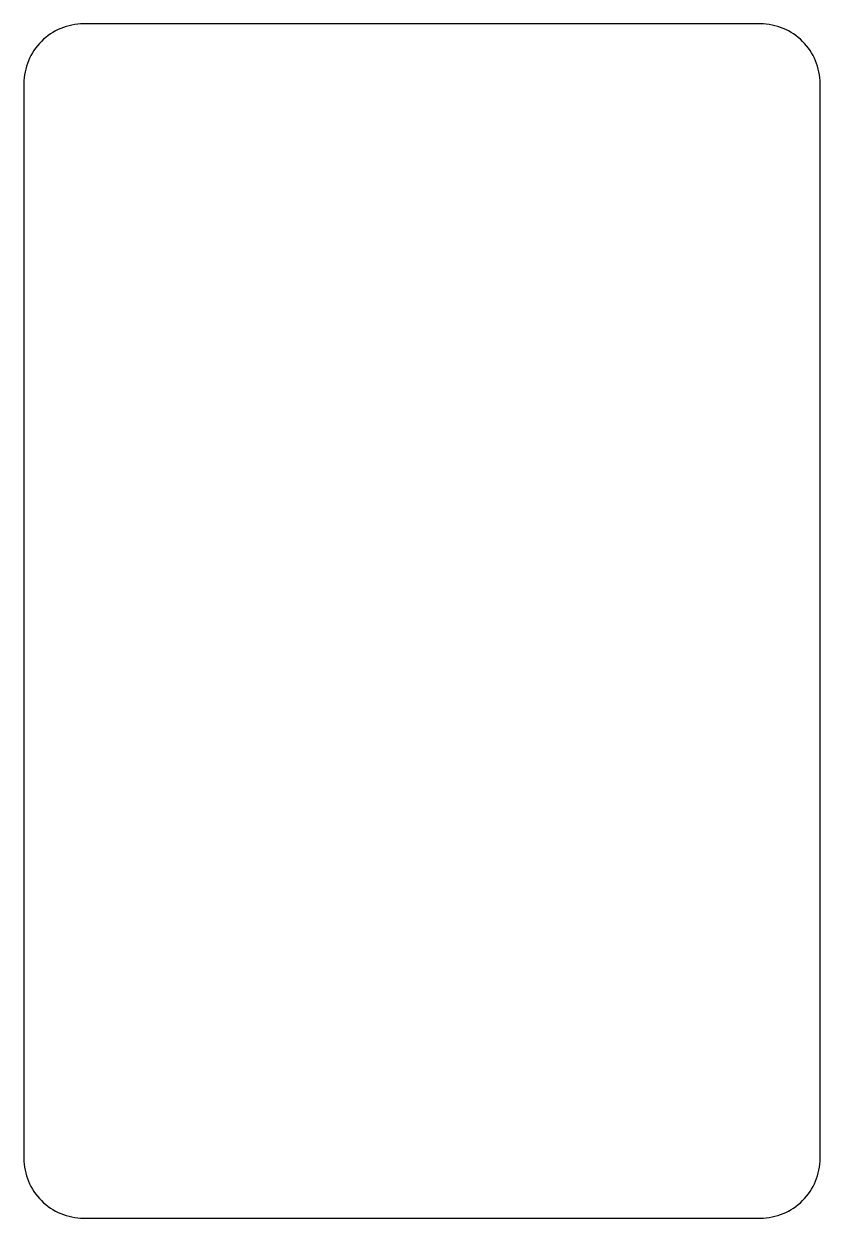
# Model space of a CAD drawing. Header units: millimetres. Extents: x -100 to 100, y -150 to 150.
import ezdxf

# ---------------------------------------------------------------- set-up
doc = ezdxf.new("R2010")
doc.units = ezdxf.units.MM
doc.layers.get('0').update_dxf_attribs({"linetype": 'CONTINUOUS'})

msp = doc.modelspace()

# ---------------------------------------------------------------- linework, layer by layer
msp.add_lwpolyline([(85, -150, 0.414214), (100, -135), (100, 135, 0.414214), (85, 150), (-85, 150, 0.414214), (-100, 135), (-100, -135, 0.414214), (-85, -150)], format="xyb", close=True)

doc.saveas('drawing.dxf')
